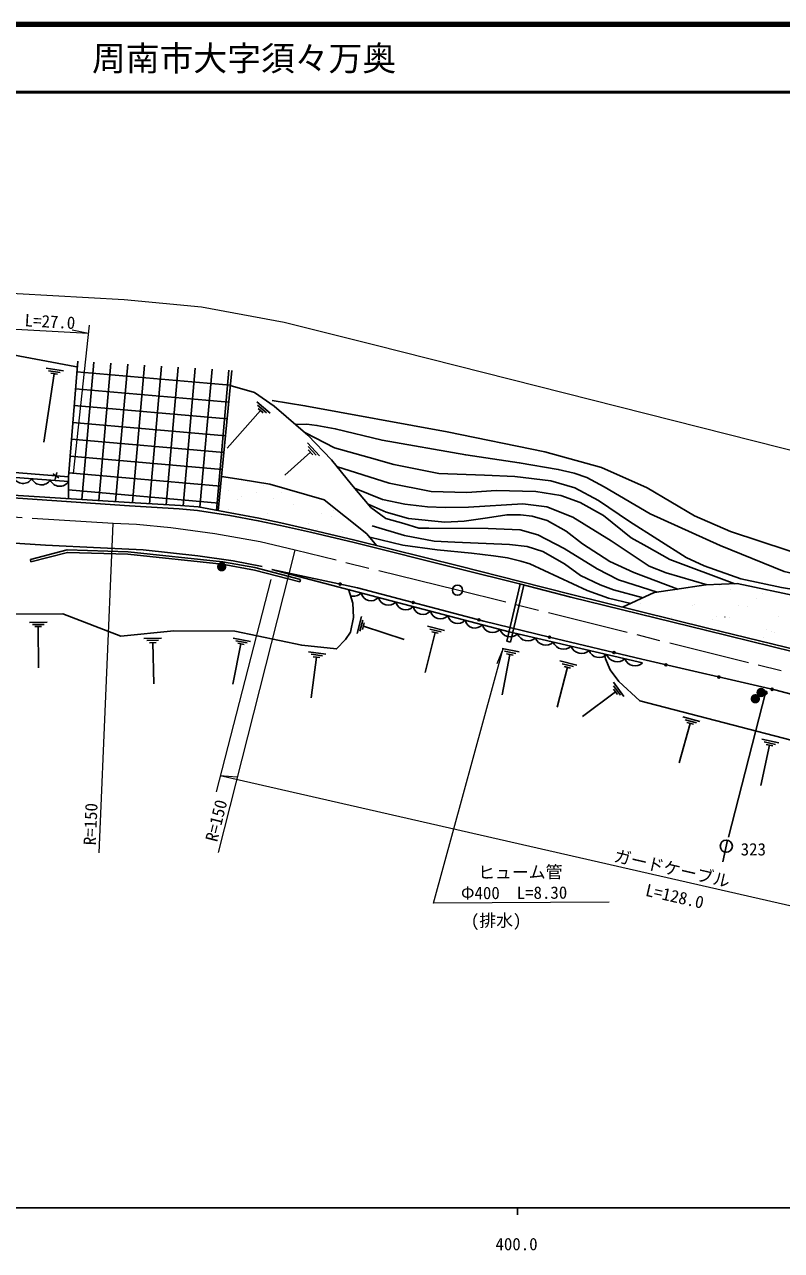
# Model space of a CAD drawing. Units: millimetres at full size, sheet at 1:1000; details may follow other scales. Extents: x 40000 to 680000, y 20000 to 380000.
# Drawn here: x 395036 to 507052, y 198715 to 380000 of the extents above; entities that cross this region are included whole.
import ezdxf
from ezdxf.enums import TextEntityAlignment as Align

# ---------------------------------------------------------------- set-up
doc = ezdxf.new("R2010")
doc.units = ezdxf.units.MM
doc.header["$LTSCALE"] = 1000
doc.linetypes.add('CHAIN', pattern=[18.5, 12, -1.5, 3.5, -1.5])
for name, color, linetype, lineweight in [('M-BGD', 7, 'Continuous', 25), ('M-BMK', 2, 'CHAIN', 13), ('M-BMK-SRVR', 3, 'Continuous', 25), ('M-STR-HTXT', 7, 'Continuous', 13), ('M-TTL', 2, 'Continuous', 140), ('M-TTL-BAND', 7, 'Continuous', 25), ('M-TTL-LINE', 7, 'Continuous', 50)]:
    doc.layers.add(name, color=color, linetype=linetype, lineweight=lineweight)
doc.layers.add('M-TTL-TXT', color=7, linetype='Continuous')
doc.styles.add('ＭＳ ゴシック', font='')
doc.styles.get('ＭＳ ゴシック').set_extended_font_data('MS Gothic')

msp = doc.modelspace()

# ---------------------------------------------------------------- hatches: boundary and pattern name
at = {"layer": 'M-BGD'}
for points in [[(424915, 299818, 1), (423515, 299818, 0.41421), (424215, 299118, 0.41421)], [(503880, 280301, 1), (502480, 280301, 0.41421), (503180, 279601, 0.41421)], [(504735, 281226, 1), (503335, 281226, 0.41421), (504035, 280526, 0.41421)], [(504457, 281066, 0.41421), (504796, 280966, 0.41421), (504896, 281305, 1)]]:
    msp.add_hatch(color=256, dxfattribs=at).paths.add_polyline_path(points)

# ---------------------------------------------------------------- linework, layer by layer
for p, q in [((405311, 330089), (403533, 309764)), ((397889, 318234), (399416, 328357)), ((400792, 328795), (398221, 329166)), ((400312, 328546), (398611, 328792)), ((399906, 328286), (398927, 328428)), ((402800, 328644), (425491, 326659)), ((407808, 329937), (406029, 309610)), ((410304, 329784), (408525, 309455)), ((412800, 329632), (411021, 309301)), ((415296, 329480), (413517, 309146)), ((417793, 329328), (416013, 308992)), ((420289, 329176), (418509, 308833)), ((422785, 329024), (421000, 308618)), ((425281, 328872), (423468, 308149)), ((423677, 308109), (425705, 328846)), ((402601, 326152), (425248, 324171)), ((402402, 323660), (425005, 321683)), ((425047, 317362), (429973, 322901)), ((431365, 322520), (429410, 324230)), ((430827, 322572), (429533, 323704)), ((430345, 322575), (429600, 323226)), ((402203, 321168), (424761, 319194)), ((402004, 318676), (424518, 316706)), ((438712, 316236), (436936, 318132)), ((438181, 316341), (437006, 317596)), ((401805, 316184), (424275, 314218)), ((433535, 313373), (437364, 316753)), ((437702, 316392), (437026, 317114)), ((399825, 313775), (399580, 312712)), ((401606, 313691), (424031, 311729)), ((400128, 312990), (399234, 313556)), ((401552, 311187), (423788, 309241)), ((424012, 310167), (424013, 310167)), ((424046, 311632), (424046, 311632)), ((425203, 311080), (425203, 311080)), ((427188, 310143), (427188, 310143)), ((429404, 310860), (429404, 310860)), ((430328, 311778), (430328, 311778)), ((431949, 311699), (431949, 311699)), ((433091, 310787), (433091, 310788)), ((425279, 308310), (425279, 308310)), ((426523, 309797), (426523, 309797)), ((431901, 309874), (431901, 309874)), ((434900, 309060), (434900, 309060)), ((431059, 307686), (431059, 307686)), ((438962, 307754), (438962, 307754)), ((440397, 307261), (440397, 307261)), ((440708, 308124), (440708, 308124)), ((437116, 306254), (437116, 306254)), ((438430, 305352), (438430, 305352)), ((442084, 304998), (442084, 304998)), ((445992, 303882), (445992, 303882)), ((395997, 300541), (395902, 300911)), ((435874, 297940), (435778, 297571)), ((468377, 297246), (466405, 288806)), ((468934, 297104), (466965, 288675)), ((488332, 295930), (488332, 295930)), ((491646, 296334), (491646, 296334)), ((497859, 296980), (497859, 296980)), ((499549, 296401), (499549, 296401)), ((504239, 295909), (504239, 295909)), ((504904, 296255), (504904, 296255)), ((486233, 294458), (486233, 294458)), ((493828, 294130), (493828, 294130)), ((494122, 294166), (494122, 294166)), ((500646, 294039), (500646, 294039)), ((502010, 293874), (502010, 293874)), ((503355, 295181), (503355, 295181)), ((444905, 292447), (444246, 289935)), ((445098, 291943), (444662, 290280)), ((490757, 292321), (490757, 292321)), ((496841, 292058), (496841, 292058)), ((497506, 292404), (497506, 292404)), ((498660, 292388), (498660, 292389)), ((499325, 292331), (499325, 292331)), ((506563, 292456), (506563, 292456)), ((398372, 291603), (395774, 291590)), ((397934, 291286), (396215, 291277)), ((397570, 290969), (396581, 290964)), ((397105, 284886), (397076, 290966)), ((445310, 291510), (445060, 290553)), ((451194, 289084), (445185, 291031)), ((454322, 284193), (455787, 290095)), ((457199, 290393), (454678, 291019)), ((456697, 290193), (455028, 290608)), ((456267, 289976), (455307, 290214)), ((497726, 290586), (497726, 290586)), ((504821, 290531), (504821, 290531)), ((505614, 290294), (505614, 290294)), ((415289, 289265), (412692, 289200)), ((414858, 288939), (413139, 288896)), ((414500, 288615), (413512, 288591)), ((414157, 282524), (414006, 288603)), ((425887, 282443), (427071, 288408)), ((428467, 288773), (425919, 289278)), ((427975, 288549), (426289, 288884)), ((427556, 288311), (426586, 288504)), ((466405, 288806), (466965, 288675)), ((504424, 289381), (504424, 289381)), ((505689, 288516), (505689, 288516)), ((506030, 290054), (506030, 290054)), ((439634, 286905), (437060, 287256)), ((437440, 280432), (438262, 286457)), ((439156, 286652), (437452, 286885)), ((438752, 286390), (437772, 286523)), ((468251, 287228), (465699, 287715)), ((465716, 280880), (466857, 286853)), ((467760, 287001), (466072, 287323)), ((467343, 286760), (466371, 286946)), ((473840, 279076), (475371, 284961)), ((476786, 285244), (474272, 285898)), ((476282, 285049), (474618, 285482)), ((475849, 284837), (474892, 285086)), ((477588, 277686), (482465, 281317)), ((482761, 280920), (482170, 281714)), ((483746, 280651), (482195, 282735)), ((483231, 280815), (482205, 282195)), ((504676, 281185), (499190, 259822)), ((494965, 276918), (492464, 277617)), ((491907, 270805), (493545, 276661)), ((494458, 276732), (492802, 277196)), ((494021, 276527), (493068, 276794)), ((506671, 273759), (504133, 274309)), ((506175, 273544), (504495, 273909)), ((503980, 267476), (505269, 273419)), ((505752, 273314), (504785, 273523)), ((499075, 259374), (498380, 256199))]:
    msp.add_line(p, q, dxfattribs=at)
for points in [[(391724, 331467), (402462, 329432), (402860, 329400)], [(402927, 330234), (401561, 313125), (401546, 309888)], [(425486, 326600), (429083, 325594), (432004, 323572), (436976, 319277), (440446, 315616), (443420, 311989), (446302, 308574), (448505, 306978), (451156, 306206), (453363, 305545), (454881, 305517), (463630, 305490), (468359, 305294), (470996, 304553), (474875, 302500), (479774, 299532), (482945, 297882), (488635, 296075)], [(431678, 324401), (436520, 323615), (457603, 319757), (472041, 316801), (480412, 314503), (487175, 311465), (494186, 307344), (499488, 305053), (508030, 302237), (514259, 300184), (520016, 298494), (530389, 295449), (539138, 294010), (546512, 292587), (551423, 291919), (560372, 290835)], [(559819, 288467), (557281, 288676), (553937, 289109), (544722, 291143), (541559, 292052), (535690, 292964), (530370, 293662), (527070, 294545), (519867, 296179), (514492, 297502), (507465, 299101), (497967, 302951), (487639, 307650), (480833, 311649), (478242, 313028), (476369, 313637), (474011, 314214), (468250, 315210), (460328, 316353), (447958, 318529), (441015, 320216), (438297, 320710), (436821, 320898), (435124, 320877)], [(401558, 312420), (364815, 315176), (289608, 319076), (278807, 319433), (265211, 319287), (257985, 318717), (251204, 317660), (247063, 316655), (240270, 314409), (233078, 311647), (220269, 306080), (221076, 304306)], [(401561, 313125), (380617, 314775), (368417, 315642), (361320, 316028), (341170, 317123), (327436, 317935), (305809, 319085), (290585, 319980), (284787, 320246), (272434, 320308), (264001, 320058), (259376, 319601), (251690, 318458), (246212, 317220), (240001, 315204), (233315, 312481), (221134, 307254)], [(436604, 319599), (440905, 317381), (446047, 315960), (449685, 314955), (456367, 313601), (463099, 313365), (467592, 313185), (472931, 312503), (476462, 311495), (479955, 309639), (484538, 306515), (492922, 301174), (495628, 299974), (501023, 298044), (507048, 296775), (519474, 294710), (526873, 293058), (537504, 290015), (543378, 288510), (546862, 287979), (549843, 287769), (559443, 286861)], [(293403, 316368), (313140, 315103), (326718, 314271), (331507, 313977), (342393, 313388), (357027, 312597), (368918, 311954), (380474, 311011), (394061, 309982), (410553, 308812), (417947, 308404), (420618, 308149), (425408, 307405), (429621, 306622), (432908, 305930), (437348, 304928), (443833, 303392), (459359, 299532), (468279, 297271), (475901, 295338), (495999, 290383), (515250, 285675), (556834, 275690)], [(293424, 316736), (313163, 315471), (326741, 314639), (331528, 314345), (342413, 313756), (357047, 312965), (368943, 312322), (380503, 311379), (394088, 310350), (410567, 309329), (418136, 308861), (420757, 308664), (425470, 307768), (429693, 306984), (432987, 306290), (437431, 305287), (443920, 303750), (459449, 299890), (468369, 297628), (475991, 295696), (496087, 290741), (515337, 286033), (556958, 276221)], [(500165, 297306), (490548, 300885), (487149, 302812), (484822, 304102), (480736, 307400), (477263, 309325), (474390, 310353), (470720, 310941), (464839, 311077), (460479, 310817), (455216, 310943), (448980, 312165), (441224, 314667)], [(447103, 302959), (445688, 304698), (439391, 309729), (431333, 312008), (427104, 312736), (424171, 313159)], [(241633, 304984), (249376, 307625), (256894, 308945), (261618, 309645), (266615, 310150), (272122, 310406), (278667, 310441), (291655, 309836), (307124, 308935), (324328, 307792), (334572, 307111), (354308, 305929), (374280, 304722), (388222, 303634), (398143, 303014), (406284, 302637), (412591, 302319), (420663, 301428), (425893, 300708), (430218, 299853)], [(443863, 311463), (447996, 309785), (451291, 309076), (454645, 308655), (457303, 308564), (460761, 308618), (468760, 309110), (472328, 308673), (476195, 307140), (481837, 303631), (487486, 299921), (489969, 298932), (496030, 297163)], [(491721, 296529), (485193, 298945), (481641, 300620), (477620, 303203), (475190, 305072), (472362, 306675), (470144, 307289), (468433, 307518), (466403, 307475), (463539, 307046), (460119, 306573), (457214, 306422), (451860, 306977), (448529, 307880), (445898, 309053)], [(446498, 305883), (451256, 304423), (455669, 303626), (458726, 303440), (466807, 303121), (469439, 302803), (471751, 302059), (474953, 300272), (477318, 298546), (480243, 297138), (482172, 296421), (486573, 295245)], [(484745, 294394), (481458, 295161), (478320, 296319), (469789, 300238), (468467, 300633), (466488, 301114), (464444, 301439), (461189, 301816), (456119, 302325), (450998, 303029), (446112, 304178)], [(328549, 302288), (333650, 298828), (351828, 295095), (355175, 294688), (359702, 294388), (364584, 294491), (379173, 291962), (388905, 292775), (391780, 292797), (400719, 292863), (409301, 289538), (417154, 290352), (426137, 290284), (436050, 288205), (441219, 287670), (442558, 289083), (443275, 290150), (443728, 292307), (443608, 294425), (442955, 296511)], [(395902, 300911), (401350, 302313), (410364, 302045), (424352, 300555), (429140, 299699), (435874, 297940)], [(395997, 300541), (401393, 301930), (410338, 301664), (424298, 300177), (429058, 299326), (435778, 297571)], [(431618, 299400), (444299, 296725), (462990, 291777), (472738, 289405), (486393, 286139), (506085, 281595), (526018, 276361), (539644, 273232), (555336, 269276)], [(431618, 299400), (466730, 290195), (486499, 285587)], [(557321, 277776), (536891, 282331), (530975, 287143), (528006, 288747), (525244, 291421), (518174, 293646), (509809, 295385), (500512, 297318), (495861, 297157), (491273, 296461), (488228, 296015), (483541, 293834)], [(525360, 275799), (526224, 274759), (526497, 273771), (526497, 272807), (526377, 271849), (525872, 271315), (525158, 270829), (523483, 270351), (522170, 270627), (486072, 280013), (482970, 282844), (481682, 284593), (480992, 286194), (480855, 286856)]]:
    msp.add_lwpolyline(points, dxfattribs=at)
for centre, radius in [((441736, 297266), 150), ((452560, 294538), 150), ((462288, 291963), 150), ((472738, 289405), 150), ((482268, 287126), 150), ((489955, 285317), 150), ((497779, 283512), 150), ((504676, 281185), 250), ((505655, 281694), 150), ((498882, 258494), 900)]:
    msp.add_circle(centre, radius, dxfattribs=at)
for centre, radius, start, end in [((394823, 313694), 1563, 205.08838, 326.3332), ((397540, 313490), 1563, 205.08838, 326.3332), ((400257, 313287), 1563, 205.08838, 326.3332), ((443735, 296982), 1516, 251.66857, 316.36994), ((446302, 296309), 1516, 194.24684, 316.36994), ((448870, 295636), 1516, 194.24684, 316.36994), ((451437, 294963), 1516, 194.24684, 316.36994), ((454004, 294290), 1516, 194.24684, 316.36994), ((456571, 293616), 1516, 194.24684, 316.36994), ((459139, 292943), 1516, 194.24684, 316.36994), ((461706, 292270), 1516, 194.24684, 316.36994), ((464273, 291597), 1516, 194.24684, 316.36994), ((466901, 291086), 1621, 199.28407, 312.84771), ((469536, 290498), 1646, 201.37653, 312.38313), ((472178, 289882), 1646, 201.37653, 312.38313), ((474820, 289266), 1646, 201.37653, 312.38313), ((477462, 288650), 1646, 201.37653, 312.38313), ((480105, 288034), 1646, 201.37653, 312.38313), ((482747, 287418), 1646, 201.37653, 312.38313), ((485389, 286803), 1646, 201.37653, 312.38313)]:
    msp.add_arc(centre, radius, start, end, dxfattribs=at)
at = {"layer": 'M-BMK'}
msp.add_lwpolyline([(556025, 272225), (459112, 296344), (435067, 302283), (429909, 303512), (423189, 304670), (416684, 305593), (411621, 306069), (408142, 306232), (360891, 309142), (280799, 314006)], dxfattribs=at)
at = {"layer": 'M-BMK-SRVR'}
msp.add_circle((459112, 296344), 750, dxfattribs=at)
at = {"layer": 'M-STR-HTXT'}
for p, q in [((404485, 334306), (377098, 335823)), ((404616, 335520), (402253, 313595)), ((404485, 334306), (402077, 334781)), ((406092, 257504), (408142, 306232)), ((423732, 257572), (435067, 302283)), ((431466, 297923), (423385, 266560)), ((465891, 287737), (464919, 285483)), ((424006, 268969), (548615, 240505)), ((424006, 268969), (426452, 268760))]:
    msp.add_line(p, q, dxfattribs=at)
for points in [[(278392, 347046), (318808, 344671), (351675, 342612), (409787, 339357), (421225, 338252), (433465, 335993), (446890, 332658), (563258, 303192)], [(481560, 250224), (455576, 250072), (465891, 287737)]]:
    msp.add_lwpolyline(points, dxfattribs=at)
at = {"layer": 'M-TTL'}
msp.add_line((680000, 380000), (40000, 380000), dxfattribs=at)
at = {"layer": 'M-TTL-BAND'}
for p, q in [((40000, 205000), (579000, 205000)), ((468000, 205000), (468000, 204000))]:
    msp.add_line(p, q, dxfattribs=at)
at = {"layer": 'M-TTL-LINE'}
msp.add_line((40000, 370000), (680000, 370000), dxfattribs=at)

# ---------------------------------------------------------------- texts
at = {"layer": 'M-BGD', "style": 'ＭＳ ゴシック'}
msp.add_text('323', height=1833, dxfattribs=at).set_placement((501013, 256577), align=Align.BOTTOM_LEFT)
at = {"layer": 'M-STR-HTXT', "style": 'ＭＳ ゴシック'}
for s, rotation, p in [('ストンガード\u3000L=27.0', 356.83, (377517, 335799)), ('R=150', 87.591, (406138, 258587)), ('R=150', 75.775, (424068, 258899)), ('ガードケーブル', 347.133, (482003, 255721)), ('ヒューム管', 0.334, (462150, 253164)), ('Φ400\u3000L=8.30', 0.334, (459630, 250096)), ('L=128.0', 347.133, (486684, 250643)), ('(排水)', 0.334, (461091, 246027))]:
    msp.add_text(s, height=1833, rotation=rotation, dxfattribs=at).set_placement(p, align=Align.BOTTOM_LEFT)
at = {"layer": 'M-TTL-BAND', "style": 'ＭＳ ゴシック'}
msp.add_text('400.0', height=1833, dxfattribs=at).set_placement((467844, 198195), align=Align.BOTTOM_CENTER)
at = {"layer": 'M-TTL-TXT', "style": 'ＭＳ ゴシック'}
msp.add_text('周南市大字須々万奥', height=3666, dxfattribs=at).set_placement((405024, 375000), align=Align.MIDDLE_LEFT)

doc.saveas('drawing.dxf')
